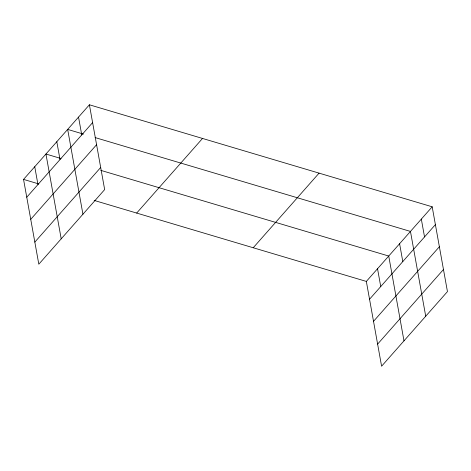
<?xml version="1.0" encoding="UTF-8"?>
<svg xmlns="http://www.w3.org/2000/svg" width="471" height="471" viewBox="0 0 471 471"><rect width="100%" height="100%" fill="white"/><g stroke="black" fill="none" stroke-linecap="round" stroke-linejoin="round"><path stroke-width="0.71" d="M89.402 104.786L104.662 189.583L38.81 264.202L23.55 179.398L89.402 104.786L432.19 206.798L447.45 291.602L381.598 366.214L366.338 281.417L432.19 206.798M26.759 197.225L92.61 122.607M30.733 219.327L96.584 144.709M34.83 242.1L100.682 167.482M136.672 213.063L202.524 138.45M253.221 247.752L319.073 173.134M369.547 299.238L435.398 224.62M373.521 321.34L439.378 246.722M377.618 344.113L443.476 269.494M83.438 134.1L67.671 129.407L82.931 214.211M95.095 137.567L410.459 231.42L425.719 316.224M61.024 158.521L45.94 154.029L61.201 238.832M100.788 170.355L388.728 256.041L403.988 340.845M23.55 179.398L38.634 183.89M94.165 200.416L366.338 281.417M421.327 219.109L424.53 236.931M399.596 243.731L402.799 261.558M377.536 268.729L380.739 286.551M78.539 117.096L81.742 134.918M56.808 141.718L60.011 159.539M34.742 166.716L37.951 184.538"/></g></svg>
